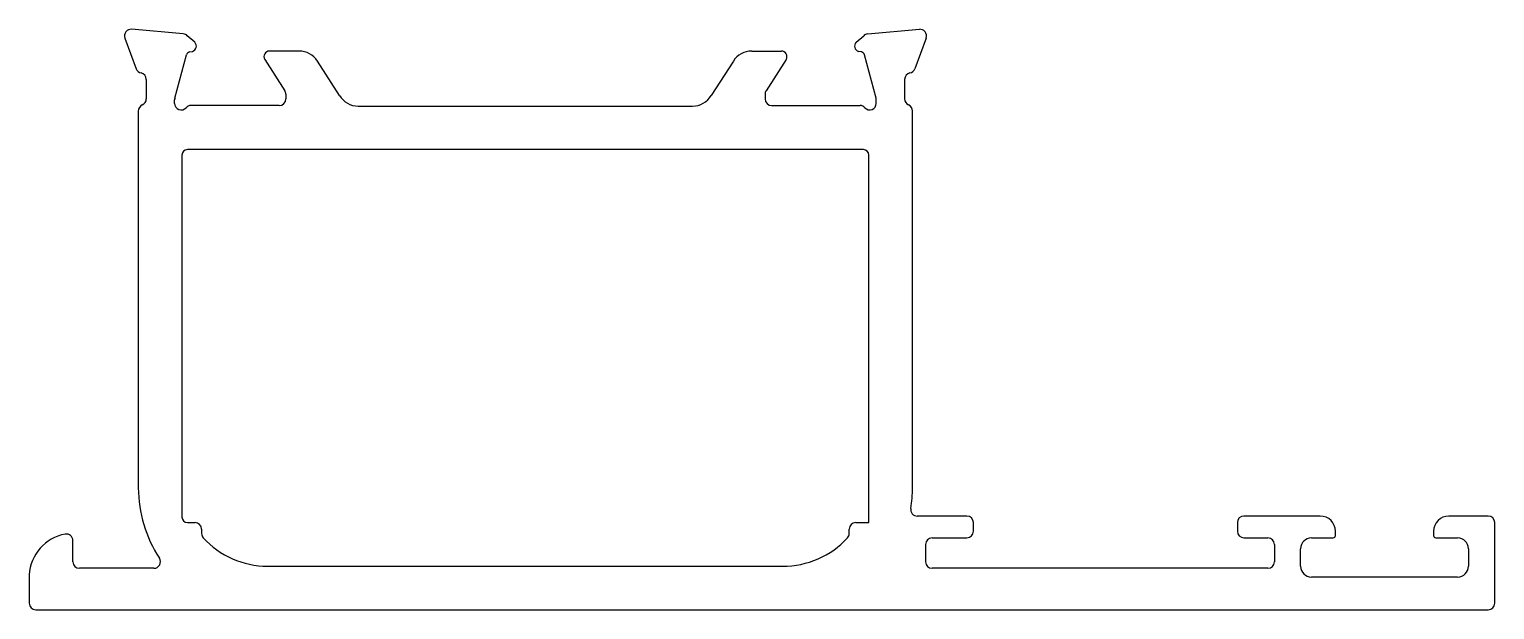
# Model space of a CAD drawing. Extents: x 2375.8 to 2443, y 2159.5 to 2186.1.
import ezdxf

# ---------------------------------------------------------------- set-up
doc = ezdxf.new("R2010")
doc.units = 0
doc.layers.get('0').update_dxf_attribs({"linetype": 'CONTINUOUS'})

msp = doc.modelspace()

# ---------------------------------------------------------------- linework, layer by layer
at = {"color": 0}
for p, q in [((2382.823, 2185.936), (2380.457, 2186.143)), ((2414.216, 2185.936), (2416.581, 2186.143)), ((2380.149, 2185.741), (2380.663, 2184.331)), ((2383.354, 2185.547), (2383.009, 2185.849)), ((2413.684, 2185.547), (2414.03, 2185.849)), ((2416.889, 2185.741), (2416.376, 2184.331)), ((2382.441, 2182.982), (2382.972, 2184.964)), ((2383.114, 2185.105), (2383.242, 2185.128)), ((2386.564, 2184.764), (2387.487, 2183.321)), ((2388.137, 2185.144), (2386.777, 2185.144)), ((2389.993, 2183.098), (2388.979, 2184.683)), ((2408.052, 2184.683), (2407.038, 2183.098)), ((2408.894, 2185.144), (2410.261, 2185.144)), ((2410.474, 2184.764), (2409.551, 2183.321)), ((2413.925, 2185.105), (2413.796, 2185.128)), ((2414.597, 2182.982), (2414.066, 2184.964)), ((2381.131, 2183.844), (2381.131, 2182.944)), ((2415.907, 2183.844), (2415.907, 2182.944)), ((2382.431, 2182.744), (2382.431, 2182.904)), ((2387.531, 2183.165), (2387.531, 2182.944)), ((2409.507, 2183.165), (2409.507, 2182.944)), ((2414.607, 2182.744), (2414.607, 2182.904)), ((2380.765, 2182.392), (2380.765, 2165.097)), ((2387.231, 2182.644), (2383.178, 2182.644)), ((2390.846, 2182.619), (2406.184, 2182.619)), ((2409.807, 2182.644), (2413.86, 2182.644)), ((2416.265, 2165.097), (2416.265, 2182.395)), ((2382.765, 2180.369), (2382.765, 2163.747)), ((2414.015, 2180.619), (2383.015, 2180.619)), ((2414.265, 2163.497), (2414.265, 2180.369)), ((2383.015, 2163.497), (2383.365, 2163.497)), ((2383.665, 2163.197), (2383.665, 2162.994)), ((2413.365, 2162.994), (2413.365, 2163.197)), ((2413.665, 2163.497), (2414.265, 2163.497)), ((2418.765, 2163.797), (2416.484, 2163.797)), ((2419.065, 2163.097), (2419.065, 2163.497)), ((2431.165, 2163.497), (2431.165, 2163.097)), ((2434.965, 2163.797), (2431.465, 2163.797)), ((2442.665, 2163.797), (2440.865, 2163.797)), ((2442.965, 2159.797), (2442.965, 2163.497)), ((2377.765, 2161.697), (2377.765, 2162.67)), ((2416.865, 2162.497), (2416.865, 2161.697)), ((2417.165, 2162.797), (2418.765, 2162.797)), ((2431.465, 2162.797), (2432.565, 2162.797)), ((2432.865, 2162.497), (2432.865, 2161.697)), ((2434.565, 2162.797), (2435.565, 2162.797)), ((2435.665, 2162.897), (2435.665, 2163.097)), ((2440.165, 2163.097), (2440.165, 2162.897)), ((2440.265, 2162.797), (2441.265, 2162.797)), ((2434.065, 2161.497), (2434.065, 2162.297)), ((2441.765, 2162.297), (2441.765, 2161.497)), ((2381.481, 2161.397), (2378.065, 2161.397)), ((2386.691, 2161.497), (2410.315, 2161.497)), ((2432.565, 2161.397), (2417.165, 2161.397)), ((2375.765, 2161.097), (2375.765, 2159.797)), ((2441.265, 2160.997), (2434.565, 2160.997)), ((2376.065, 2159.497), (2442.665, 2159.497))]:
    msp.add_line(p, q, dxfattribs=at)
for centre, radius, start, end in [((2380.431, 2185.844), 0.3, 85, 200), ((2416.607, 2185.844), 0.3, 340, 95), ((2382.797, 2185.637), 0.3, 45, 85), ((2383.177, 2185.37), 0.25, 285, 45), ((2413.861, 2185.37), 0.25, 135, 255), ((2414.242, 2185.637), 0.3, 95, 135), ((2383.165, 2184.912), 0.2, 105, 165), ((2386.777, 2184.894), 0.25, 90, 211.39551), ((2388.137, 2184.144), 1, 32.60369, 90), ((2408.894, 2184.144), 1, 90, 147.39631), ((2410.261, 2184.894), 0.25, 328.60449, 90), ((2413.873, 2184.912), 0.2, 15, 75), ((2380.945, 2184.433), 0.3, 200, 259.09572), ((2380.831, 2183.844), 0.3, 0, 79.09572), ((2416.207, 2183.844), 0.3, 100.90428, 180), ((2416.094, 2184.433), 0.3, 280.90428, 340), ((2381.065, 2182.392), 0.3, 113.00115, 180), ((2380.831, 2182.944), 0.3, 293.00115, 0), ((2382.731, 2182.904), 0.3, 165, 180), ((2382.731, 2182.744), 0.3, 180, 318.18969), ((2387.231, 2182.944), 0.3, 270, 0), ((2387.231, 2183.165), 0.3, 0, 31.39551), ((2390.846, 2183.619), 1, 211.4, 270), ((2406.184, 2183.619), 1, 270, 328.6), ((2409.807, 2183.165), 0.3, 148.60449, 180), ((2409.807, 2182.944), 0.3, 180, 270), ((2414.307, 2182.744), 0.3, 221.81031, 360), ((2414.307, 2182.904), 0.3, 0, 15), ((2416.207, 2182.944), 0.3, 180, 246.23599), ((2415.965, 2182.395), 0.3, 0, 66.23599), ((2383.178, 2182.344), 0.3, 90, 138.18969), ((2413.86, 2182.344), 0.3, 41.81031, 90), ((2383.015, 2180.369), 0.25, 90, 180), ((2414.015, 2180.369), 0.25, 0, 90), ((2386.665, 2165.097), 5.9, 180, 213.25643), ((2410.365, 2165.097), 5.9, 350.7182, 0), ((2416.484, 2164.097), 0.3, 170.7182, 270), ((2383.015, 2163.747), 0.25, 180, 270), ((2383.365, 2163.197), 0.3, 0, 90), ((2413.665, 2163.197), 0.3, 90, 180), ((2418.765, 2163.497), 0.3, 0, 90), ((2431.465, 2163.497), 0.3, 90, 180), ((2434.965, 2163.097), 0.7, 0, 90), ((2440.865, 2163.097), 0.7, 90, 180), ((2442.665, 2163.497), 0.3, 0, 90), ((2377.767, 2160.992), 2.005, 100.19883, 177.01054), ((2377.465, 2162.67), 0.3, 360, 100.19883), ((2383.965, 2162.994), 0.3, 180, 222.559), ((2386.691, 2165.497), 4, 222.559, 270), ((2410.34, 2165.497), 4, 269.63573, 317.44149), ((2413.065, 2162.994), 0.3, 317.44149, 360), ((2417.165, 2162.497), 0.3, 90, 180), ((2418.765, 2163.097), 0.3, 270, 0), ((2431.465, 2163.097), 0.3, 180, 270), ((2432.565, 2162.497), 0.3, 0, 90), ((2434.565, 2162.297), 0.5, 90, 180), ((2435.565, 2162.897), 0.1, 270, 0), ((2440.265, 2162.897), 0.1, 180, 270), ((2441.265, 2162.297), 0.5, 0, 90), ((2381.481, 2161.697), 0.3, 270, 33.25643), ((2378.065, 2161.697), 0.3, 180, 270), ((2417.165, 2161.697), 0.3, 180, 270), ((2432.565, 2161.697), 0.3, 270, 0), ((2434.565, 2161.497), 0.5, 180, 270), ((2441.265, 2161.497), 0.5, 270, 0), ((2376.065, 2159.797), 0.3, 180, 270), ((2442.665, 2159.797), 0.3, 270, 0)]:
    msp.add_arc(centre, radius, start, end, dxfattribs=at)

doc.saveas('drawing.dxf')
